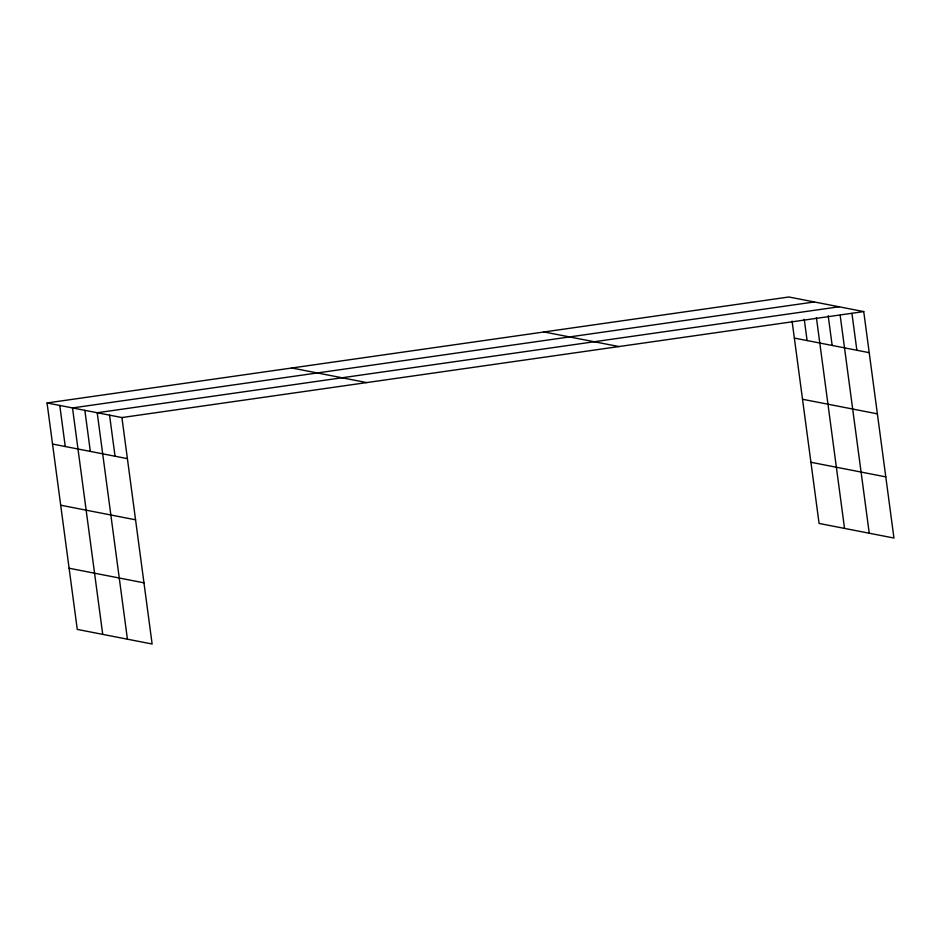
<?xml version="1.0" encoding="UTF-8"?>
<svg xmlns="http://www.w3.org/2000/svg" width="941" height="941" viewBox="0 0 941 941"><rect width="100%" height="100%" fill="white"/><g stroke="black" fill="none" stroke-linecap="round" stroke-linejoin="round"><path stroke-width="1.41" d="M47.05 402.96L121.918 417.557L152.124 644.009L77.268 629.411L47.05 402.96L788.876 296.991L863.732 311.589L893.95 538.04L819.082 523.443L792.087 321.081M814.33 301.955L72.504 407.924L102.722 634.375M839.031 306.778L97.205 412.746L127.423 639.186M121.918 417.557L863.732 311.589M794.357 338.078L869.213 352.675M544.074 331.961L618.931 346.559M802.52 399.255L877.377 413.852M810.919 462.278L885.787 476.875M291.851 367.99L366.719 382.587M52.531 444.046L127.4 458.643M60.695 505.211L135.563 519.808M69.105 568.235L143.961 582.832M851.946 313.435L856.863 350.275M840.16 315.282L869.249 533.218M828.186 315.705L832.162 345.453M816.4 317.54L844.536 528.407M804.249 319.317L807.084 340.56M109.556 415.146L115.049 456.232M84.855 410.335L90.336 451.421M59.777 405.442L65.258 446.528"/></g></svg>
